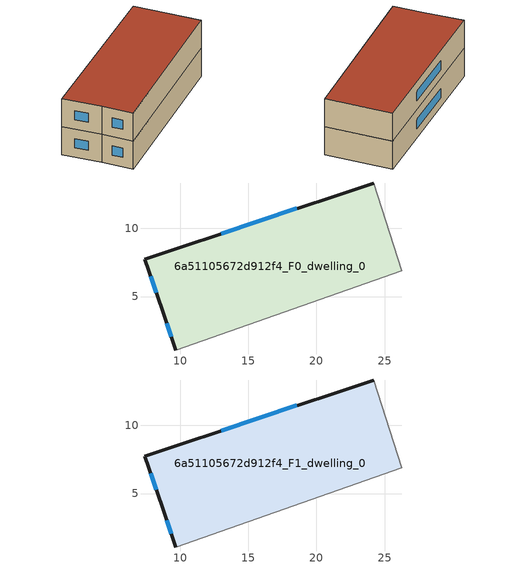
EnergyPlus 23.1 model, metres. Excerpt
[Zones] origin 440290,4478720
6a51105672d912f4_F0_dwelling_0
 floor ground (EU_floor_Construction): 24.19,13.33 26.28,6.88 9.67,1.08 8.71,4.04 7.39,7.74 z0
 wall outside (EU_wall_Construction): 24.19,13.33 7.39,7.74 8.71,4.04 9.67,1.08 z0:3
 wall adiabatic (EU_wall_Construction): 9.67,1.08 26.28,6.88 24.19,13.33 z0:3
 window (EU_Window_Construction): 9.03,3.05 9.35,2.07 / 7.83,6.5 8.27,5.27 / 18.57,11.46 13.01,9.6 z1:2
6a51105672d912f4_F1_dwelling_0
 floor to 6a51105672d912f4_F0_dwelling_0 (EU_floor_Construction): 24.19,13.33 26.28,6.88 9.67,1.08 8.71,4.04 7.39,7.74 z3
 wall outside (EU_wall_Construction): 24.19,13.33 7.39,7.74 8.71,4.04 9.67,1.08 z3:6
 wall adiabatic (EU_wall_Construction): 9.67,1.08 26.28,6.88 24.19,13.33 z3:6
 window (EU_Window_Construction): 9.03,3.05 9.35,2.07 / 7.83,6.5 8.27,5.27 / 18.57,11.46 13.01,9.6 z4:5
 roof outside (EU_roof_Construction): 26.28,6.88 24.19,13.33 7.39,7.74 8.71,4.04 9.67,1.08 z6
[Building]
EU S2 Campaign: North Axis=0; Terrain=City; Solar Distribution=FullExterior
[Site:Location]
Madrid: Latitude=40.5; Longitude=-3.5; Time Zone=1; Elevation=609
[SizingPeriod:WeatherFileDays]
AnnualSizingPeriod: Begin Month=1; Begin Day of Month=1; End Month=12; End Day of Month=31; Day of Week for Start Day=Monday; Use Weather File Daylight Saving Period=No; Use Weather File Rain and Snow Indicators=No
[MATERIAL]
EU_InternalMass_Material: Roughness=MediumRough; Thickness=0.1; Conductivity=1; Density=1800; Specific Heat=900; Thermal Absorptance=0.9; Solar Absorptance=0.7; Visible Absorptance=0.7
[MATERIAL:NOMASS] Roughness=MediumRough; Thermal Absorptance=0.9; Solar Absorptance=0.7; Visible Absorptance=0.7
Name | Thermal Resistance
EU_wall_NoMass | 0.459673
EU_roof_NoMass | 0.495815
EU_floor_NoMass | 0.788942
[WINDOWMATERIAL:SIMPLEGLAZINGSYSTEM]
EU_Window_SimpleGlazing: UFactor=4.26103; Solar Heat Gain Coefficient=0.85; Visible Transmittance=0.85
[CONSTRUCTION]
EU_wall_Construction: EU_wall_NoMass
EU_roof_Construction: EU_roof_NoMass
EU_floor_Construction: EU_floor_NoMass
EU_Window_Construction: EU_Window_SimpleGlazing
EU_InternalMass_Construction: EU_InternalMass_Material
[ZONE] Type=1; Multiplier=1; Ceiling Height=autocalculate; Volume=365.01; Floor Area=autocalculate; Part of Total Floor Area=Yes
6a51105672d912f4_F0_dwelling_0; 6a51105672d912f4_F1_dwelling_0
[INTERNALMASS] Construction=EU_InternalMass_Construction; Surface Area=121.67
Name | Zone or ZoneList
6a51105672d912f4_F0_dwelling_0_EU_InternalMass | 6a51105672d912f4_F0_dwelling_0
6a51105672d912f4_F1_dwelling_0_EU_InternalMass | 6a51105672d912f4_F1_dwelling_0
[OTHEREQUIPMENT] Fuel Type=Electricity; Design Level Calculation Method=Watts/Area; Power per Zone Floor Area=1; Fraction Latent=0; Fraction Radiant=0; Fraction Lost=0; Carbon Dioxide Generation Rate=0; EndUse Subcategory=EU_Step8_InternalGains
Name | Zone or ZoneList or Space or SpaceList | Schedule
EU_Step8_InternalGain_6a51105672d912f4_F0_dwelling_0_f000 | 6a51105672d912f4_F0_dwelling_0 | EU_Step8_GainSchedule_6a51105672d912f4_F0_dwelling_0_f000
EU_Step8_InternalGain_6a51105672d912f4_F1_dwelling_0_f000 | 6a51105672d912f4_F1_dwelling_0 | EU_Step8_GainSchedule_6a51105672d912f4_F1_dwelling_0_f000
[ZONEVENTILATION:DESIGNFLOWRATE] Schedule=EU_AlwaysOn; Design Flow Rate Calculation Method=AirChanges/Hour; Air Changes per Hour=0.719161; Ventilation Type=Natural; Fan Pressure Rise=0; Fan Total Efficiency=1; Constant Term Coefficient=1; Temperature Term Coefficient=0; Velocity Term Coefficient=0; Velocity Squared Term Coefficient=0; Minimum Indoor Temperature=-100; Maximum Indoor Temperature=100; Delta Temperature=-100; Minimum Outdoor Temperature=-100; Maximum Outdoor Temperature=100; Maximum Wind Speed=40
Name | Zone or ZoneList or Space or SpaceList
EU_ConstantAir_6a51105672d912f4_F0_dwelling_0 | 6a51105672d912f4_F0_dwelling_0
EU_ConstantAir_6a51105672d912f4_F1_dwelling_0 | 6a51105672d912f4_F1_dwelling_0
[HVACTEMPLATE:THERMOSTAT] Constant Heating Setpoint=20; Constant Cooling Setpoint=50
EU_HeatOnly_6a51105672d912f4_F0_dwelling_0; EU_HeatOnly_6a51105672d912f4_F1_dwelling_0
[HVACTEMPLATE:ZONE:IDEALLOADSAIRSYSTEM] System Availability Schedule=EU_AlwaysOn; Maximum Heating Supply Air Temperature=50; Minimum Cooling Supply Air Temperature=13; Maximum Heating Supply Air Humidity Ratio=0.0156; Minimum Cooling Supply Air Humidity Ratio=0.0077; Heating Limit=NoLimit; Cooling Limit=NoLimit; Heating Availability Schedule=EU_AlwaysOn; Cooling Availability Schedule=EU_CoolingOff; Dehumidification Control Type=ConstantSensibleHeatRatio; Cooling Sensible Heat Ratio=0.7; Dehumidification Setpoint=60; Humidification Control Type=None; Humidification Setpoint=30; Outdoor Air Method=None; Outdoor Air Flow Rate per Person=0.00944; Outdoor Air Flow Rate per Zone Floor Area=0; Outdoor Air Flow Rate per Zone=0; Demand Controlled Ventilation Type=None; Outdoor Air Economizer Type=NoEconomizer; Heat Recovery Type=None; Sensible Heat Recovery Effectiveness=0.7; Latent Heat Recovery Effectiveness=0.65
Name | Template Thermostat
6a51105672d912f4_F0_dwelling_0 | EU_HeatOnly_6a51105672d912f4_F0_dwelling_0
6a51105672d912f4_F1_dwelling_0 | EU_HeatOnly_6a51105672d912f4_F1_dwelling_0
[SIZING:ZONE] Zone Cooling Design Supply Air Temperature Input Method=SupplyAirTemperature; Zone Cooling Design Supply Air Temperature=13; Zone Heating Design Supply Air Temperature Input Method=SupplyAirTemperature; Zone Heating Design Supply Air Temperature=50; Zone Cooling Design Supply Air Humidity Ratio=0.008; Zone Heating Design Supply Air Humidity Ratio=0.008; Cooling Design Air Flow Method=DesignDay; Cooling Design Air Flow Rate=0; Cooling Minimum Air Flow per Zone Floor Area=0.000762; Cooling Minimum Air Flow=0; Cooling Minimum Air Flow Fraction=0.2; Heating Design Air Flow Method=DesignDay; Heating Design Air Flow Rate=0; Heating Maximum Air Flow per Zone Floor Area=0.002032; Heating Maximum Air Flow=0.141576; Heating Maximum Air Flow Fraction=0.3; Account for Dedicated Outdoor Air System=No; Dedicated Outdoor Air System Control Strategy=NeutralSupplyAir; Dedicated Outdoor Air Low Setpoint Temperature for Design=autosize; Dedicated Outdoor Air High Setpoint Temperature for Design=autosize; Zone Load Sizing Method=Sensible Load Only No Latent Load; Zone Latent Cooling Design Supply Air Humidity Ratio Input Method=HumidityRatioDifference; Zone Cooling Design Supply Air Humidity Ratio Difference=0.005; Zone Latent Heating Design Supply Air Humidity Ratio Input Method=HumidityRatioDifference; Zone Humidification Design Supply Air Humidity Ratio Difference=0.005
6a51105672d912f4_F0_dwelling_0; 6a51105672d912f4_F1_dwelling_0
[SCHEDULE:CONSTANT]
Name | Hourly Value
EU_AlwaysOn | 1
EU_CoolingOff | 0
[SCHEDULE:FILE] Column Number=1; Rows to Skip at Top=0; Number of Hours of Data=8760; Column Separator=Comma; Interpolate to Timestep=No; Minutes per Item=60; Adjust Schedule for Daylight Savings=Yes
Name | File
EU_Step8_GainSchedule_6a51105672d912f4_F0_dwelling_0_f000 | ../../schedules/6a51105672d912f4/6a51105672d912f4_F0_dwelling_0_f000_gain.csv
EU_Step8_GainSchedule_6a51105672d912f4_F1_dwelling_0_f000 | ../../schedules/6a51105672d912f4/6a51105672d912f4_F1_dwelling_0_f000_gain.csv
